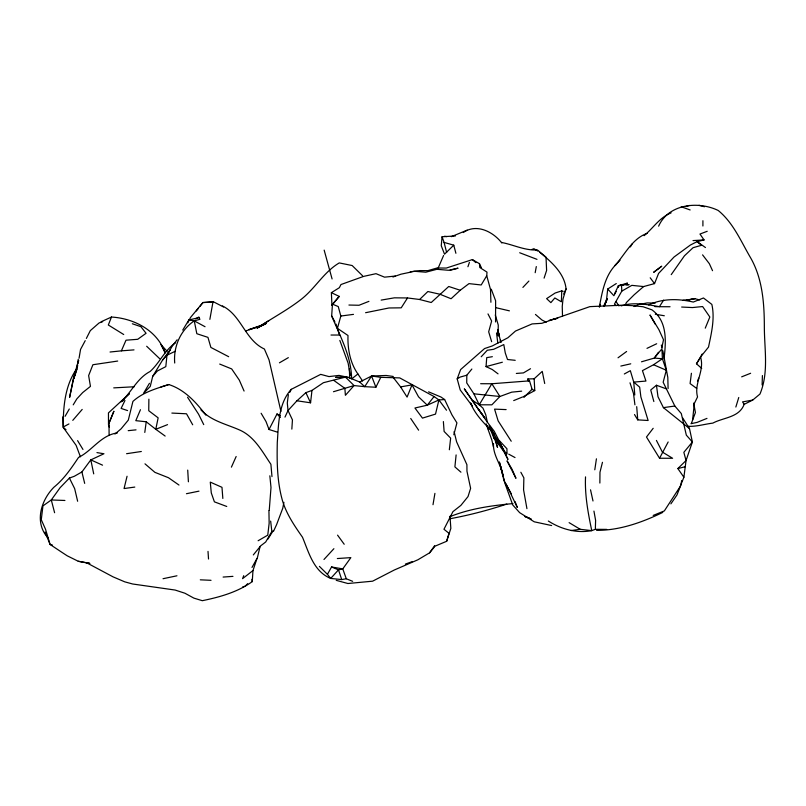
<?xml version="1.0" encoding="UTF-8"?>
<svg xmlns="http://www.w3.org/2000/svg" width="806" height="806" viewBox="0 0 806 806"><rect width="100%" height="100%" fill="white"/><g stroke="black" fill="none" stroke-linecap="round" stroke-linejoin="round"><path stroke-width="1.21" d="M702.903 226.002L702.913 220.713M471.853 369.037L466.805 375.223L466.734 382.91L473.898 393.822L479.238 404.793L482.995 408.179L485.746 414.717L487.368 422.223L494.239 431.281L498.652 439.854L506.934 448.751L506.974 453.889M599.865 483.056L599.976 472.245L602.465 462.301M148.878 399.161L148.747 410.717L158.147 417.851L155.78 429.296L165.149 436.066M503.216 475.852L499.347 461.969L502.531 473.223C500.042 463.218 492.788 454.312 493.504 443.542M585.529 476.88C584.713 495.015 588.058 512.959 591.755 530.63C576.683 533.522 561.057 529.179 548.312 521.008M174.711 363.022C173.33 346.63 180.473 330.128 194.256 320.859L199.898 319.357L198.85 317.01L195.646 318.884M571.152 530.55L580.229 529.3L591.755 530.63L595.342 529.32L595.604 520.344L593.941 511.085M762.123 384.946L762.405 375.556M561.742 290.865L561.389 301.807L554.83 297.958L550.871 302.633L546.619 298.623L555.143 293.021L561.742 290.865L563.213 291.379M664.053 358.872C665.968 341.734 667.751 321.433 651.953 309.847L643.047 306.733L631.934 305.615L621.607 305.212L589.861 306.633L541.904 323.297L532.101 323.921L515.487 331.044L507.881 337.764L492.295 345.945L484.587 348.545L460.619 369.561L457.193 378.891L460.216 389.953L472.145 405.851L470.593 403.02C475.429 415.513 485.655 424.571 494.552 434.152M45.106 532.041L50.103 544.473L61.044 551.767L67.21 555.808L78.242 561.268L86.726 562.83L113.052 576.854L124.729 581.831L132.647 583.997L175.134 590.052L184.927 593.236L193.863 598.112L202.306 600.692C219.766 597.115 237.599 592.148 252.268 581.62L252.963 570.567L256.943 558.598M269.254 510.258L270.997 487.479L269.849 475.792M291.843 429.114L292.447 419.886L288.024 410.526L287.299 402.95L288.367 394.668M331.931 305.283L332.465 304.144L338.248 306.562L340.827 316.033L337.442 328.344L348.001 335.508C347.527 348.867 350.106 362.891 357.894 373.994L351.607 378.941C351.406 356.252 340.061 336.304 331.669 315.912L332.465 304.144L339.245 296.406L331.387 292.679L331.931 305.283L339.245 296.406M490.904 302.27L490.501 289.435L486.743 275.743L486.995 272.126L479.772 267.491L479.449 263.663L472.366 259.603L446.323 268.055L437.033 267.995L427.926 270.635L419.815 270.584L410.214 271.904L414.415 271.269L425.759 272.206L436.912 269.285L448.398 270.282L458.06 268.176L450.161 270.302M498.048 373.853L492.295 369.531L486.048 366.599L486.723 357.632L492.355 356.695M442.071 236.763L441.255 245.739L444.529 254.192L453.768 245.165L444.076 242.415L442.071 236.763L455.4 235.946M177.129 339.769L172.262 346.086L166.973 355.224L165.814 366.629L157.442 370.941L152.697 376.352L150.259 386.437L143.488 393.378L149.453 383.303M456.115 454.927L454.896 466.886L460.931 472.185M653.203 515.417L664.356 510.903L680.193 486.512L683.891 477.233L686.047 460.548L692.384 442L689.493 428.591L682.622 417.881M449.345 449.758L450.645 438.132L444.116 431.442L443.371 421.568M616.288 283.561L607.724 289.022L606.586 299.147L604.137 306.26M284.981 417.115L288.024 410.526L296.93 400.794L310.562 402.799L311.982 390.396L323.408 382.709L345.482 377.097L348.565 377.46L359.728 382.044L364.715 386.668L375.888 387.233L380.764 377.319L399.736 377.913L434.061 396.542L438.907 399.947L446.504 410.214M692.616 419.876L694.309 403.524L697.533 396.935C693.724 383.193 704.948 370.689 700.515 357.008L696.475 363.778L701.704 368.413M691.417 373.269L690.087 383.575L696.666 388.421M68.943 423.936L63.231 426.989C63.14 407.715 64.833 386.467 75.855 370.055M144.788 432.429L146.229 421.78L135.801 420.661L140.446 409.71M594.788 469.787L596.43 458.815M78.232 359.345L76.661 369.732L73.759 378.608L76.993 368.977M79.059 358.237L80.55 349.401L85.234 340.656M433.003 504.707L434.918 493.373M599.332 307.046C602.082 292.568 604.641 276.841 614.958 265.597C625.063 254.374 632.116 238.687 647.218 233.297M535.184 272.69L536.302 266.574M283.903 502.309L282.775 508.203L276.629 524.555L273.617 531.083L273.214 530.65L267.884 539.143M77.225 367.768L77.698 365.36M78.172 362.952L78.645 360.554M681.735 480.527L680.738 485.393L676.959 494.995L670.884 503.861M599.614 306.693L600.117 304.305L599.563 306.572M683.891 477.233L677.846 468.558L686.047 460.548L683.851 452.327L692.384 442L686.339 435.159L681.302 413.559L674.834 406.033L663.157 382.245L666.32 370.236L662.401 358.741L661.897 347.416L663.509 339.779L658.915 329.694L649.979 314.975L655.288 324.244M209.862 319.367L213.036 301.656L202.931 302.562L190.468 317.544L187.808 322.843M438.907 399.947L435.522 414.103L422.475 418.113L414.939 408.007L427.281 405.186L438.907 399.947L444.64 399.544L451.924 414.838L456.921 422.898L453.818 434.746M260.096 546.428L257.386 557.752L252.006 567.434M127.056 476.255L124.064 488.537L134.804 487.076M78.585 360.423L73.507 377.782L69.608 397.378L73.981 376.956L75.552 373.803M336.233 580.34L347.9 583.514L372.604 581.186L394.325 569.993L417.871 559.797L429.578 552.835L435.089 546.136L446.635 541.289L449.023 533.33L443.965 529.26L452.932 511.649L460.891 505.382L468.024 496.577L470.623 488.325L466.966 471.218L466.906 464.699L456.609 441.839L454.11 431.623M539.647 252.207C551.143 261.678 564.502 273.174 566.064 288.921L562.991 299.036L562.245 306.441L562.507 315.962M735.848 407.03L738.759 397.499M446.635 541.289L450.846 528.393L449.98 516.233M544.09 278.141L546.609 270.433L546.025 257.144L537.4 249.951C524.625 250.646 513.553 244.712 501.463 242.445M467.923 266.726L469.404 262.403M108.991 423.18L113.848 411.352L108.991 423.18L109.112 435.27M443.582 255.492L437.678 269.194M691.548 422.938L695.427 412.541L693.684 403.06M243.724 575.665L242.576 578.648L252.963 570.567M167.174 351.356L160.938 344.595L165.159 352.857C157.251 330.44 134.169 318.4 111.48 317.04L108.326 324.999L123.711 334.52M616.227 305.645L614.464 304.084L621.809 291.117L631.844 285.354L643.581 286.563L654.532 283.611L658.583 273.435L674.038 257.013L690.389 245.034L697.13 241.619L704.061 239.926L699.961 234.042L707.205 231.292M400.592 386.91L412.007 384.875L407.08 397.096L400.592 386.91L393.127 377.319M697.472 381.198L698.721 378.115M705.26 328.153L709.844 317.01L702.62 306.552L692.465 307.56L681.654 307.046M604.198 306.34L607.452 298.563L604.097 305.333M110.039 352.021L121.384 350.852L126.008 340.192L137.705 339.306L146.067 333.281L140.909 326.682L132.345 323.76M231.403 467.148L236.158 456.508M280.266 415.836L277.022 413.962L269.023 429.487L277.516 432.187M656.427 440.429L662.371 452.075L672.597 458.271L659.55 458.251L668.154 441.98M625.416 304.648L626.423 302.482L634.1 294.835L643.581 286.563M563.646 294.069L566.064 288.921M614.887 293.132L618.404 285.747L627.451 283.097L625.194 284.145M124.97 400.501L121.102 408.41L127.58 410.586M289.666 392.492L291.258 389.338L320.697 374.367L328.969 376.593L339.014 375.405L348.565 377.46L335.568 377.349L345.482 377.097L354.056 385.57L364.715 386.668L371.576 376.019L386.124 375.475L393.217 376.452M86.363 338.429L90.312 330.631L99.128 322.924L102.654 321.685M604.137 305.504L606.424 301.212M616.157 291.5L613.89 295.711L607.724 289.022M69.306 409.005L65.084 416.309M701.059 356.02L702.147 354.046M346.298 578.758L341.724 579.574L330.712 578.436L327.427 574.335L331.558 566.981L342.762 568.895L346.298 578.758L352.655 581.338M630.393 246.928L632.085 244.006M658.623 226.174C668.476 203.928 698.208 200.775 718.217 210.477C733.531 222.99 741.077 241.719 750.91 258.343C762.708 279.39 764.32 303.953 764.35 327.568C764.451 349.733 768.853 372.896 759.957 394.053L752.683 400.098L744.16 404.32C739.253 417.629 723.617 417.357 712.847 423.11C704.645 424.117 696.495 426.696 688.193 426.324M152.697 376.352L162.55 360.111L170.137 349.955L166.973 355.224L162.55 360.111M486.743 275.743L481.202 284.971L468.991 283.621L460.226 290.261L451.078 298.734L439.955 294.24L427.865 291.52L419.614 299.489L407.514 297.958L394.356 297.837L381.157 300.104M182.73 330.097L188.846 319.962L199.052 317.645M73.215 404.854L76.852 398.849L82.675 392.582L90.453 386.376L88.63 375.596L92.892 364.735L117.696 361.048M696.475 363.778L701.683 355.587L708.514 347.084C711.406 333.18 715.043 318.531 711.849 304.406L703.467 297.978L693.281 302.059C678.521 298.583 662.603 298.341 648.639 304.94M407.514 297.958L401.217 307.832L388.976 307.983L365.592 312.708M621.144 305.887C633.304 301.928 646.996 304.386 659.389 306.713L663.62 300.144M472.81 400.602L479.238 404.793L491.841 383.747L529.522 380.855L532.101 389.278L523.85 397.368L523.759 396.492L534.771 390.578L534.156 378.79L542.247 371.385L544.705 383.495M429.578 552.835L434.635 545.682M671.227 274.645L684.435 255.824L693.069 247.694L701.492 245.306L697.13 241.619L705.452 247.543M658.462 352.252L654.331 358.065L641.505 361.793M52.44 545.068L50.103 544.473L45.519 529.25L41.267 519.719L42.95 505.896L51.292 499.962L60.107 487.69L69.407 478.059L74.313 476.286L81.9 471.963L90.816 459.883L103.934 453.748L96.952 452.609M291.258 389.338C278.372 403.514 278.624 424.288 277.294 442.353C276.841 462.04 277.093 482.069 282.604 501.12C286.704 514.409 294.573 525.965 302.492 537.229C308.94 552.715 313.564 571.394 330.712 578.436L338.49 569.852L342.762 568.895L350.862 557.621L337.331 558.548M653.182 428.298L646.493 437.023L659.55 458.251M434.061 396.542L427.281 405.186L418.546 396.834L412.007 384.875M196.301 310.955L198.508 308.154M199.989 306.29L202.931 302.562L213.943 302.038L223.564 307.005M253.316 554.921L260.761 545.783L265.698 541.985L271.844 531.507L270.655 521.079M661.333 349.542L654.331 358.065L662.401 358.741L653.545 364.745L642.442 370.629L645.938 381.057L633.748 382.104L630.342 370.689L624.318 373.984M72.772 420.359L82.192 409.428M333.896 548.695L323.972 559.485M481.212 356.756L487.277 350.257L493.665 349.3L503.79 344.575L505.281 352.957L507.508 359.506L515.215 360.312M122.431 401.277L124.094 399.504M522.893 287.41L528.897 281.062M616.61 263.854L614.958 265.597L620.005 260.257M247.674 583.645L245.145 586.224L242.747 586.899M644.115 235.664C653.283 228.068 659.63 217.429 671.116 212.865M296.93 400.794L305.887 392.653L311.982 390.396M114.956 434.051L121.071 428.852L128.295 420.117L132.919 401.418C142.904 392.26 156.193 388.563 168.797 384.543C184.483 389.55 196.16 402.285 205.812 415.09M175.658 342.721C164.605 350.106 159.759 362.781 150.128 371.475C137.08 378.205 131.408 392.331 121.021 401.851L129.333 393.681L108.457 412.904L108.508 424.822L109.253 427.099M665.958 388.734L656.457 385.248L650.734 389.983L653.847 401.519M618.031 357.793L626.625 351.487M245.921 330.873L260.177 326.098L269.033 320.536M331.387 292.679L339.356 287.692L340.968 284.538L363.708 276.367L376.019 273.677L384.553 277.163L395.303 276.045M463.289 232.541C476.376 223.232 492.98 231.594 501.795 242.928M457.193 378.891L460.176 377.067L466.805 375.223M530.499 368.725L523.437 372.906L516.334 373.44M279.44 362.811L288.336 357.642M258.111 540.745L267.763 535.164L269.154 523.195L268.922 510.53M662.764 512.394C642.372 522.338 619.592 530.479 596.611 530.358M359.728 382.044L371.576 376.019L380.764 377.319M166.973 355.224L175.043 351.345M646.986 348.353L656.668 343.749M101.163 321.745L111.48 317.04M265.285 324.113L259.089 326.762L266.252 323.287L256.993 328.203C271.854 318.209 287.843 309.887 301.897 298.784C315.499 287.893 324.163 271.783 339.245 262.917L352.162 265.537L362.529 275.743M467.218 230.103L451.36 236.662M266.051 323.619L249.044 329.624L260.177 326.098M633.969 306.532L640.115 303.993M513.704 400.592L522.641 396.945M706.983 418.385L697.079 422.394L690.923 423.704M741.671 376.845L750.628 373.269M167.547 424.641L155.78 429.296L146.229 421.78M368.926 301.353L359.023 305.262L348.927 305.041M531.799 249.528L533.894 248.701L537.733 251.039M405.388 564.089L412.078 561.681M392.905 277.012L400.955 274.201L410.627 272.146M506.803 504.093C488.365 510.158 469.515 515.135 450.443 518.651M117.424 432.913C100.851 435.139 92.478 450.514 78.535 457.455C71.341 468.145 64.057 479.006 53.942 487.197C40.854 500.375 34.084 522.802 48.017 537.884M685.846 206.568L689.402 205.439M160.938 386.981L168.797 384.543M449.506 516.837C469.807 508.606 491.267 505.634 512.959 503.579M333.472 391.726L354.056 385.57L345.391 395.323L344.877 388.351L333.805 380.392M502.37 362.226L486.048 366.599M618.414 287.279L618.404 285.747L621.507 284.951L629.093 284.629L626.715 284.881M677.846 468.558L684.999 466.785M552.392 319.549L557.712 318.249M549.239 320.304L557.48 318.299M620.842 366.055L630.755 363.818M163.034 578.718L176.957 575.786M186.448 493.715L198.981 491.146M640.951 304.154L647.158 302.935L655.238 303.096M686.289 300.255L694.893 298.714L699.689 299.933M686.46 300.225L694.893 298.714M752.683 400.098L742.558 401.882L744.16 404.32M126.582 453.707L141.332 451.491M656.457 385.248L657.988 396.733L663.419 407.635L674.834 406.033M340.827 316.033L353.481 314.37M682.964 300.316L691.86 299.248M618.404 285.747L623.149 285.253M128.204 430.666L136.033 429.85M521.663 391.162L511.689 392.159L499.891 396.492L491.872 404.824L479.238 404.793M113.727 387.877L134.239 386.759M121.384 350.852L134.008 349.875M223.111 577.066L232.954 576.361M693.029 240.591L704.061 239.926M528.484 381.369L527.89 378.951L534.156 378.79M330.994 335.034L339.679 335.034M659.389 306.713L670.058 306.743M480.648 383.716L491.841 383.747L499.891 396.492L473.898 393.822M595.342 529.32L606.696 529.391M654.895 306.602L658.27 306.683M64.923 500.466L51.292 499.962L54.596 512.717M506.128 409.599L494.572 409.126L498.128 420.873L511.226 441.235M200.301 579.826L211.031 580.31M171.869 413.075L186.508 413.78L192.694 424.782M634.503 414.536L637.748 419.876L648.125 420.49L640.881 396.925L639.662 387.162L633.748 382.104L634.775 394.97M444.459 236.269L446.796 236.601M188.846 319.962L194.256 320.859L205.046 326.722M655.288 314.239L664.315 315.761M86.726 562.83L89.909 563.414L78.242 561.268M509.422 310.854L495.579 307.61M419.614 299.489L431.24 302.512L448.74 286.483L460.226 290.261M698.993 205.308L704.474 206.749M551.636 525.552L534.217 521.794L519.648 512.656L512.757 504.979L505.07 483.681L503.75 478.039M531.265 519.004L524.817 516.465L529.29 518.097M519.689 252.752L536.987 259.351M681.251 206.759L690.148 209.963M226.748 506.47L214.406 501.846L211.283 492.899L210.285 482.129L221.982 487.318L222.839 498.451M219.706 364.07L231.685 368.926L239.301 380.11L244.077 391.051M331.558 566.981L338.49 569.852L341.724 579.574M428.58 391.827L440.953 397.015L444.64 399.544M653.545 364.745L666.32 370.236M531.396 389.117L534.771 390.578M102.543 465.163L90.816 459.883L93.718 473.868M228.672 356.705L210.88 347.436L207.948 337.361L196.825 333.714L194.256 320.859M546.196 322.249L541.864 319.942L535.446 314.431M506.642 453.022L504.536 451.884L500.224 443.955L506.531 455.047M508.737 454.161L515.024 457.566M569.117 522.651L580.229 529.3M222.345 305.897C241.528 315.317 244.974 340.051 264.398 349.028L269.033 359.859L280.931 411.392M178.972 485.041L168.474 477.726L154.893 472.346L144.989 463.843M689.493 428.591L663.419 407.635M62.828 416.833L63.261 427.412L65.981 429.669M472.366 259.603L475.832 262.625M200.946 409.891C210.829 420.611 225.579 423.966 238.516 429.527C254.132 435.875 261.95 451.118 270.897 464.286L271.975 476.588M159.669 358.68L146.662 346.258M319.398 566.376L327.427 574.335M277.022 413.962L280.357 417.498M527.89 378.951L529.522 380.855M498.299 442.877L493.594 437.315L489.907 428.117M702.57 254.867L709.361 263.713L712.534 270.695M477.323 407.745L464.306 388.824L487.368 422.223M650.21 277.798L654.532 283.611M337.563 535.144L344.202 544.262M410.717 418.475L418.606 430.162M357.894 373.994L362.579 380.986M616.197 301.797L618.958 305.937M63.261 427.412L76.096 445.305L80.398 456.75M187.546 397.227L198.568 414.183L203.737 424.621M511.326 493.786L504.042 480.85L500.455 466.221L503.488 476.91M77.578 440.63L82.968 449.446M512.263 469.626L507.045 460.81L515.941 478.301L512.727 470.714M261.124 413.256L266.02 421.558L269.023 429.487M495.771 438.766L498.662 443.925L493.594 437.315L504.344 452.297L507.982 459.43L503.266 449.677M491.197 429.558L504.536 451.884L498.914 440.781M490.995 429.165L494.39 435.25L489.353 425.598M520.847 472.256L523.87 477.867L523.578 489.877L526.933 508.657M331.669 315.912L334.943 322.047M490.018 428.167L492.295 432.52L490.098 428.036M487.993 313.917L491.63 321.02L488.678 331.8L491.64 341.694M69.407 478.059L74.656 488.627L77.638 501.261M479.449 263.663L481.333 267.622M305.887 392.653L310.562 402.799M486.099 423.855L491.912 440.237L493.433 446.977M339.84 340.454L348.121 363.163L350.267 375.304M371.576 376.019L375.888 387.233M515.074 501.614L517.281 507.397L506.067 483.902M491.277 289.203L495.619 300.749L495.559 321.957M493.272 434.726L497.534 447.431L495.015 437.9M630 382.83L633.516 393.57L634.916 404.803M336.031 324.093L339.618 335.175M495.297 314.965L498.259 325.06L498.138 335.931L497.645 332.253M497.735 330.339L500.899 342.187M497.796 330.44L499.408 336.102L497.675 329.442M324.163 250.122L332.082 278.947M453.768 245.165L455.894 253.286M444.076 242.415L446.635 252.469M500.325 340.061L500.899 342.308M661.323 345.089L661.897 347.416M81.9 471.963L84.68 483.378M590.526 489.816L592.994 500.989M662.854 350.761L667.811 377.42L668.093 388.542M251.885 579.343L252.268 581.62M487.67 425.578L488.245 429.074M496.526 332.969L497.836 343.245M636.7 406.657L637.748 419.876M208.008 551.395L208.522 559.011M187.717 470.1L188.403 481.787M621.507 284.951L621.809 291.117M349.341 368.705L349.723 378.488M658.512 268.62L653.646 272.297L661.746 266.192L658.512 268.62M482.26 414.435L478.029 408.702L484.859 418.002L482.26 414.435"/></g></svg>
